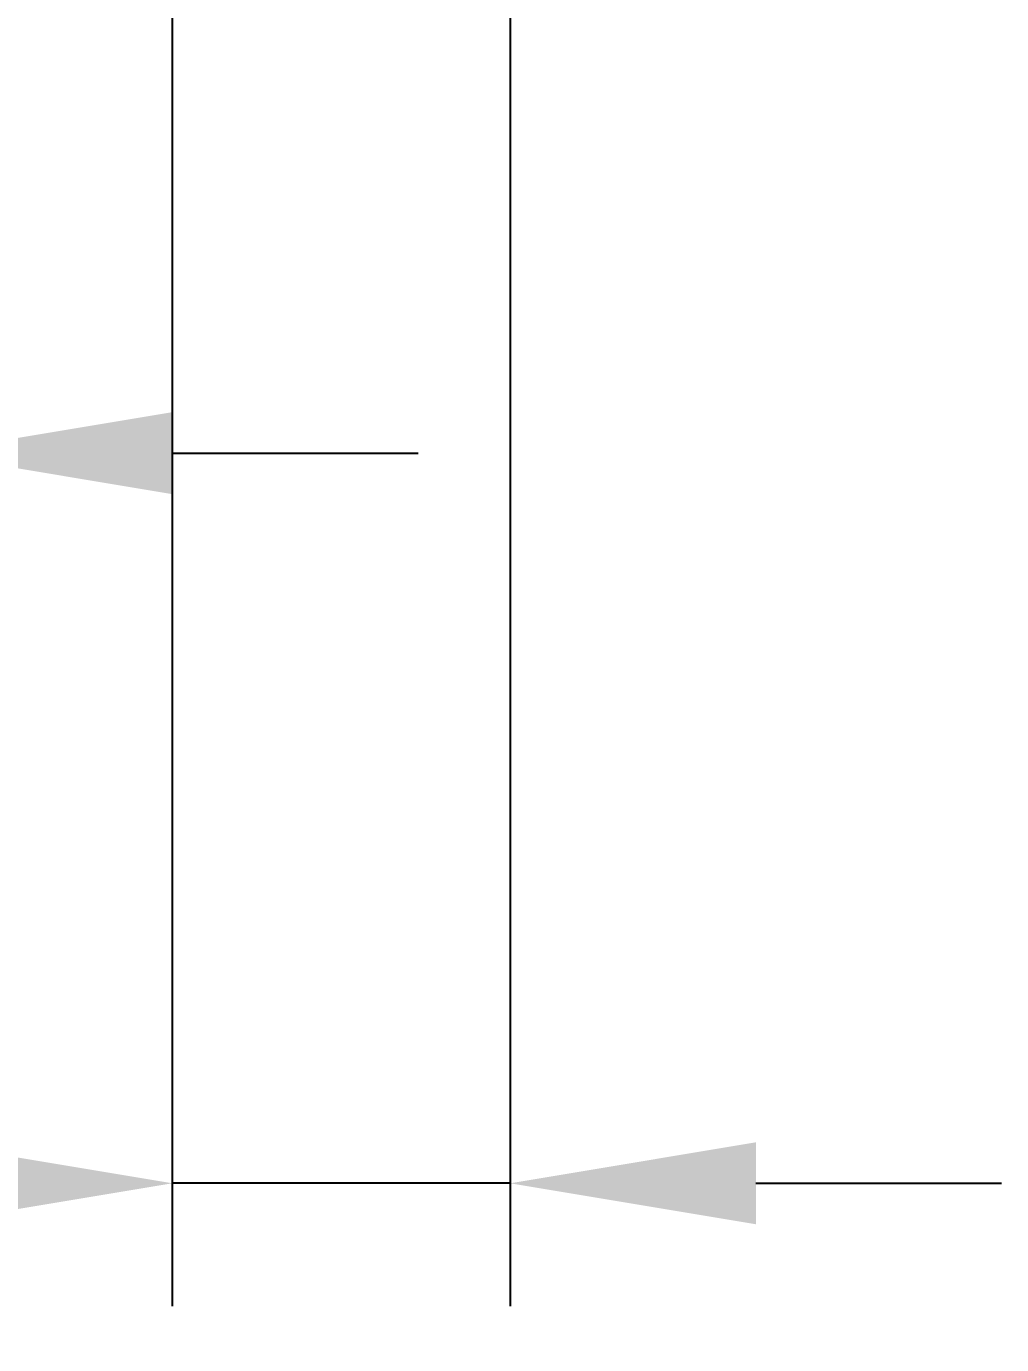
# Model space of a CAD drawing. Extents: x -4.2 to 13.4, y -4.2 to 26.3.
# Drawn here: x 11.636 to 12.033, y 21.566 to 22.102 of the extents above; entities that cross this region are included whole.
import ezdxf

# ---------------------------------------------------------------- set-up
doc = ezdxf.new("R2010")
doc.units = 0
doc.layers.add('AM_4', color=3, linetype='Continuous', lineweight=25)
doc.styles.get("Standard").update_dxf_attribs({"font": 'calibri.ttf'})
doc.dimstyles.new('副本 1 4', dxfattribs={"dimscale": 0.04, "dimtxt": 2.5, "dimasz": 2.5, "dimexe": 1.25, "dimexo": 0.625, "dimtad": 0, "dimdec": 3, "dimlfac": 2, "dimzin": 1, "dimtxsty": 'Standard', "dimcen": 2.5, "dimadec": 0, "dimazin": 0, "dimtfac": 1, "dimtdec": 3, "dimtmove": 0, "dimatfit": 3, "dimfxl": 1, "dimarcsym": 0})

# ---------------------------------------------------------------- blocks, each defined once
blk = doc.blocks.new('*D27')
at = {"layer": 'AM_4', "color": 0, "linetype": 'ByBlock', "lineweight": -2, "transparency": 16777216}
for p, q in [((639.8002713558521, 1022.083809967998), (639.8002713558521, 1021.372074087905)), ((639.9377724554266, 1022.081012710239), (639.9377724554266, 1021.372074087905)), ((639.7002713558522, 1021.422074087905), (639.6002713558522, 1021.422074087905)), ((639.9377724554266, 1021.422074087905), (639.8002713558521, 1021.422074087905)), ((640.0377724554266, 1021.422074087905), (640.1377724554266, 1021.422074087905))]:
    blk.add_line(p, q, dxfattribs=at)
at = {"layer": 'AM_4', "color": 0, "linetype": 'ByBlock', "transparency": 16777216}
for points in [[(639.7002713558522, 1021.438740754572), (639.7002713558522, 1021.405407421238), (639.8002713558521, 1021.422074087905)], [(640.0377724554266, 1021.438740754572), (640.0377724554266, 1021.405407421238), (639.9377724554266, 1021.422074087905)]]:
    blk.add_solid(points, dxfattribs=at)
at = {"layer": 'Defpoints', "color": 0, "linetype": 'ByBlock', "transparency": 16777216}
for p in [(639.8002713558521, 1022.108809967998), (639.9377724554266, 1022.10601271024), (639.8002713558521, 1021.422074087905)]:
    blk.add_point(p, dxfattribs=at)
at = {"layer": 'AM_4', "color": 0, "linetype": 'ByBlock', "transparency": 16777216, "insert": (639.2840405866214, 1021.422074087905), "char_height": 0.1, "attachment_point": 5}
blk.add_mtext('min0,275', dxfattribs=at)
blk = doc.blocks.new('*D28')
at = {"layer": 'AM_4', "color": 0, "linetype": 'ByBlock', "lineweight": -2, "transparency": 16777216}
for p, q in [((639.6002713558524, 1022.071868824218), (639.6002713558524, 1021.669030334082)), ((639.7002713558524, 1022.071556766485), (639.7002713558524, 1021.669030334082)), ((639.5002713558524, 1021.719030334082), (639.4002713558523, 1021.719030334082)), ((639.7002713558524, 1021.719030334082), (639.6002713558524, 1021.719030334082)), ((639.8002713558524, 1021.719030334082), (639.9002713558523, 1021.719030334082))]:
    blk.add_line(p, q, dxfattribs=at)
at = {"layer": 'AM_4', "color": 0, "linetype": 'ByBlock', "transparency": 16777216}
for points in [[(639.5002713558524, 1021.735697000748), (639.5002713558524, 1021.702363667415), (639.6002713558524, 1021.719030334082)], [(639.8002713558524, 1021.735697000748), (639.8002713558524, 1021.702363667415), (639.7002713558524, 1021.719030334082)]]:
    blk.add_solid(points, dxfattribs=at)
at = {"layer": 'Defpoints', "color": 0, "linetype": 'ByBlock', "transparency": 16777216}
for p in [(639.6002713558524, 1022.096868824218), (639.7002713558524, 1022.096556766485), (639.6002713558524, 1021.719030334082)]:
    blk.add_point(p, dxfattribs=at)
at = {"layer": 'AM_4', "color": 0, "linetype": 'ByBlock', "transparency": 16777216, "insert": (639.082155971237, 1021.719030334082), "char_height": 0.1, "attachment_point": 5}
blk.add_mtext('min0,200', dxfattribs=at)

msp = doc.modelspace()

# ---------------------------------------------------------------- dimensions: what is measured, and where the dimension line sits
at = {"layer": 'AM_4', "color": 5, "linetype": 'ByBlock'}
for base, p1, p2, picture, middle in [((11.69503971165602, 21.63112920313415), (11.83254081123038, 22.31506782546876), (11.69503971165602, 22.31786508322739), '*D27', (11.17880894242523, 21.63112920313415)), ((11.4950397116562, 21.92808544931086), (11.59503971165611, 22.30561188171373), (11.4950397116562, 22.30592393944744), '*D28', (10.97692432704082, 21.92808544931086))]:
    dim = msp.add_linear_dim(base=base, p1=p1, p2=p2, angle=180, text='min<>', dimstyle='副本 1 4', dxfattribs=at)
    dim.commit()
    dim.dimension.update_dxf_attribs({"geometry": picture, "text_midpoint": middle, "insert": (-628.1052316441962, -999.790944884771)})

doc.saveas('drawing.dxf')
